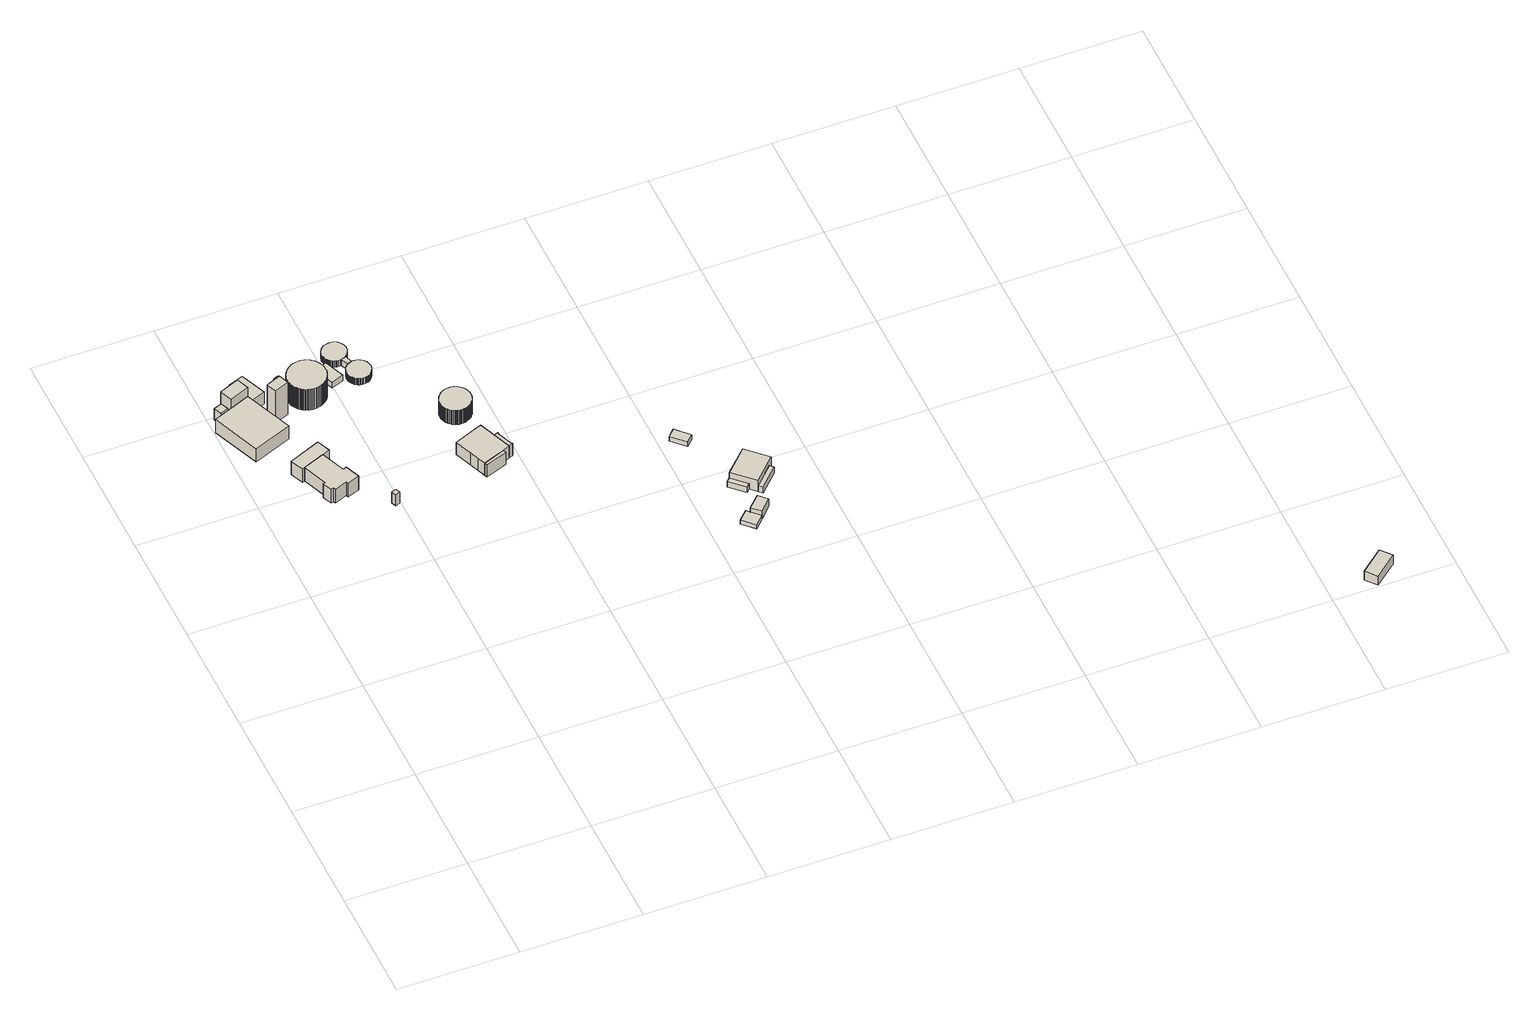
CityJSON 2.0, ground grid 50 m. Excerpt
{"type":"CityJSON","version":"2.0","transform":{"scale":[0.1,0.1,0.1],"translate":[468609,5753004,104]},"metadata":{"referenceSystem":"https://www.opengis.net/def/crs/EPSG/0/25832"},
"CityObjects":{
"building1":{"type":"Building","attributes":{"Gemeindeschluessel":"05711000","BezugspunktDach":"2100","function":"31001_2600","measuredHeight":6},"address":[{"country":"Germany","locality":"Bielefeld","thoroughfareNumber":"61","thoroughfareName":"Freudweg"}],"geometry":[{"type":"Solid","lod":"1","boundaries":[[[[0,1,2,3]],[[4,5,6,7]],[[4,7,3,2]],[[5,4,2,1]],[[6,5,1,0]],[[7,6,0,3]]]]}]},
"building2":{"type":"Building","attributes":{"Gemeindeschluessel":"05711000","function":"31001_2600"},"address":[{"country":"Germany","locality":"Bielefeld","thoroughfareNumber":"61","thoroughfareName":"Freudweg"}],"children":["building2-1","building2-2"]},
"building2-1":{"type":"BuildingPart","attributes":{"BezugspunktDach":"2000","measuredHeight":7.09},"parents":["building2"],"geometry":[{"type":"Solid","lod":"1","boundaries":[[[[8,9,10,11]],[[12,13,14,15]],[[12,15,11,10]],[[13,12,10,9]],[[14,13,9,8]],[[15,14,8,11]]]]}]},
"building2-2":{"type":"BuildingPart","attributes":{"BezugspunktDach":"2000","measuredHeight":11.96},"parents":["building2"],"geometry":[{"type":"Solid","lod":"1","boundaries":[[[[16,17,18,19]],[[20,21,22,14]],[[20,14,19,18]],[[21,20,18,17]],[[22,21,17,16]],[[14,22,16,19]]]]}]},
"building3":{"type":"Building","attributes":{"Gemeindeschluessel":"05711000","function":"31001_2600"},"address":[{"country":"Germany","locality":"Bielefeld","thoroughfareNumber":"61","thoroughfareName":"Freudweg"}],"children":["building3-1","building3-2"]},
"building3-1":{"type":"BuildingPart","attributes":{"BezugspunktDach":"2000","measuredHeight":7.21},"parents":["building3"],"geometry":[{"type":"Solid","lod":"1","boundaries":[[[[23,24,25,26,27,28,29,30,31,32,33,34]],[[35,36,37,38,39,40,41,42,43,44,45,46]],[[35,46,34,33]],[[36,35,33,32]],[[37,36,32,31]],[[38,37,31,30]],[[39,38,30,29]],[[40,39,29,28]],[[41,40,28,27]],[[42,41,27,26]],[[43,42,26,25]],[[44,43,25,24]],[[45,44,24,23]],[[46,45,23,34]]]]}]},
"building3-2":{"type":"BuildingPart","attributes":{"BezugspunktDach":"2000","measuredHeight":9.66},"parents":["building3"],"geometry":[{"type":"Solid","lod":"1","boundaries":[[[[47,48,49,50,51,52]],[[46,45,53,54,55,56]],[[46,56,52,51]],[[45,46,51,50]],[[53,45,50,49]],[[54,53,49,48]],[[55,54,48,47]],[[56,55,47,52]]]]}]},
"building4":{"type":"Building","attributes":{"Gemeindeschluessel":"05711000","BezugspunktDach":"2000","function":"51009_1610","measuredHeight":6.49},"address":[{"country":"Germany"}],"geometry":[{"type":"Solid","lod":"1","boundaries":[[[[57,58,59,60,61,62]],[[63,64,65,66,67,68]],[[63,68,62,61]],[[64,63,61,60]],[[65,64,60,59]],[[66,65,59,58]],[[67,66,58,57]],[[68,67,57,62]]]]}]},
"building5":{"type":"Building","attributes":{"Gemeindeschluessel":"05711000","BezugspunktDach":"2000","function":"31001_2600","measuredHeight":17.17},"address":[{"country":"Germany","locality":"Bielefeld","thoroughfareNumber":"61","thoroughfareName":"Freudweg"}],"geometry":[{"type":"Solid","lod":"1","boundaries":[[[[69,70,71,72]],[[73,74,75,76]],[[73,76,72,71]],[[74,73,71,70]],[[75,74,70,69]],[[76,75,69,72]]]]}]},
"building6":{"type":"Building","attributes":{"Gemeindeschluessel":"05711000","BezugspunktDach":"2100","function":"31001_2600","measuredHeight":6},"address":[{"country":"Germany","locality":"Bielefeld","thoroughfareNumber":"61","thoroughfareName":"Freudweg"}],"geometry":[{"type":"Solid","lod":"1","boundaries":[[[[77,78,79,80]],[[81,82,83,84]],[[81,84,80,79]],[[82,81,79,78]],[[83,82,78,77]],[[84,83,77,80]]]]}]},
"building7":{"type":"Building","attributes":{"Gemeindeschluessel":"05711000","BezugspunktDach":"2000","function":"31001_2600","measuredHeight":4.75},"address":[{"country":"Germany","locality":"Bielefeld","thoroughfareNumber":"61","thoroughfareName":"Freudweg"}],"geometry":[{"type":"Solid","lod":"1","boundaries":[[[[85,86,87,88]],[[89,90,91,92]],[[89,92,88,87]],[[90,89,87,86]],[[91,90,86,85]],[[92,91,85,88]]]]}]},
"building8":{"type":"Building","attributes":{"Gemeindeschluessel":"05711000","BezugspunktDach":"2100","function":"31001_2600","measuredHeight":10.91},"address":[{"country":"Germany","locality":"Bielefeld","thoroughfareNumber":"61","thoroughfareName":"Freudweg"}],"geometry":[{"type":"Solid","lod":"1","boundaries":[[[[93,94,95,96,97,98,99,100,101,102,103,104,105,106,107,108,109,110,111,112,113,114,115,116,117,118,119,120,121,122,123,124,125,126,127,128,129,130,131,132,133,134,135,136,137,138,139,140,141,142,143,144,145,146,147,148,149,150,151,152,153,154,155,156,157,158,159,160,161,162,163,164,165,166,167,168,169,170,171,172,173,174,175,176,177,178,179,180,181,182,183,184,185,186,187,188,189,190,191,192]],[[193,194,195,196,197,198,199,200,201,202,203,204,205,206,207,208,209,210,211,212,213,214,215,216,217,218,219,220,221,222,223,224,225,226,227,228,229,230,231,232,233,234,235,236,237,238,239,240,241,242,243,244,245,246,247,248,249,250,251,252,253,254,255,256,257,258,259,260,261,262,263,264,265,266,267,268,269,270,271,272,273,274,275,276,277,278,279,280,281,282,283,284,285,286,287,288,289,290,291,292]],[[193,292,192,191]],[[194,193,191,190]],[[195,194,190,189]],[[196,195,189,188]],[[197,196,188,187]],[[198,197,187,186]],[[199,198,186,185]],[[200,199,185,184]],[[201,200,184,183]],[[202,201,183,182]],[[203,202,182,181]],[[204,203,181,180]],[[205,204,180,179]],[[206,205,179,178]],[[207,206,178,177]],[[208,207,177,176]],[[209,208,176,175]],[[210,209,175,174]],[[211,210,174,173]],[[212,211,173,172]],[[213,212,172,171]],[[214,213,171,170]],[[215,214,170,169]],[[216,215,169,168]],[[217,216,168,167]],[[218,217,167,166]],[[219,218,166,165]],[[220,219,165,164]],[[221,220,164,163]],[[222,221,163,162]],[[223,222,162,161]],[[224,223,161,160]],[[225,224,160,159]],[[226,225,159,158]],[[227,226,158,157]],[[228,227,157,156]],[[229,228,156,155]],[[230,229,155,154]],[[231,230,154,153]],[[232,231,153,152]],[[233,232,152,151]],[[234,233,151,150]],[[235,234,150,149]],[[236,235,149,148]],[[237,236,148,147]],[[238,237,147,146]],[[239,238,146,145]],[[240,239,145,144]],[[241,240,144,143]],[[242,241,143,142]],[[243,242,142,141]],[[244,243,141,140]],[[245,244,140,139]],[[246,245,139,138]],[[247,246,138,137]],[[248,247,137,136]],[[249,248,136,135]],[[250,249,135,134]],[[251,250,134,133]],[[252,251,133,132]],[[253,252,132,131]],[[254,253,131,130]],[[255,254,130,129]],[[256,255,129,128]],[[257,256,128,127]],[[258,257,127,126]],[[259,258,126,125]],[[260,259,125,124]],[[261,260,124,123]],[[262,261,123,122]],[[263,262,122,121]],[[264,263,121,120]],[[265,264,120,119]],[[266,265,119,118]],[[267,266,118,117]],[[268,267,117,116]],[[269,268,116,115]],[[270,269,115,114]],[[271,270,114,113]],[[272,271,113,112]],[[273,272,112,111]],[[274,273,111,110]],[[275,274,110,109]],[[276,275,109,108]],[[277,276,108,107]],[[278,277,107,106]],[[279,278,106,105]],[[280,279,105,104]],[[281,280,104,103]],[[282,281,103,102]],[[283,282,102,101]],[[284,283,101,100]],[[285,284,100,99]],[[286,285,99,98]],[[287,286,98,97]],[[288,287,97,96]],[[289,288,96,95]],[[290,289,95,94]],[[291,290,94,93]],[[292,291,93,192]]]]}]},
"building9":{"type":"Building","attributes":{"Gemeindeschluessel":"05711000","BezugspunktDach":"2000","function":"31001_2600","measuredHeight":2.93},"address":[{"country":"Germany","locality":"Bielefeld","thoroughfareNumber":"61","thoroughfareName":"Freudweg"}],"geometry":[{"type":"Solid","lod":"1","boundaries":[[[[293,294,295,296]],[[297,298,299,300]],[[297,300,296,295]],[[298,297,295,294]],[[299,298,294,293]],[[300,299,293,296]]]]}]},
"building10":{"type":"Building","attributes":{"Gemeindeschluessel":"05711000","function":"31001_2600"},"address":[{"country":"Germany","locality":"Bielefeld","thoroughfareNumber":"61","thoroughfareName":"Freudweg"}],"children":["building10-1","building10-2","building10-3"]},
"building10-1":{"type":"BuildingPart","attributes":{"BezugspunktDach":"2000","measuredHeight":3.25},"parents":["building10"],"geometry":[{"type":"Solid","lod":"1","boundaries":[[[[301,302,303,304,305,306,307,308,309,310,311,312,313,314,315,316,317,318]],[[319,320,321,322,323,324,325,326,327,328,329,330,331,332,333,334,335,336]],[[319,336,318,317]],[[320,319,317,316]],[[321,320,316,315]],[[322,321,315,314]],[[323,322,314,313]],[[324,323,313,312]],[[325,324,312,311]],[[326,325,311,310]],[[327,326,310,309]],[[328,327,309,308]],[[329,328,308,307]],[[330,329,307,306]],[[331,330,306,305]],[[332,331,305,304]],[[333,332,304,303]],[[334,333,303,302]],[[335,334,302,301]],[[336,335,301,318]]]]}]},
"building10-2":{"type":"BuildingPart","attributes":{"BezugspunktDach":"2000","measuredHeight":3.25},"address":[{"country":"Germany","locality":"Bielefeld","thoroughfareNumber":"61","thoroughfareName":"Freudweg"}],"parents":["building10"],"geometry":[{"type":"Solid","lod":"1","boundaries":[[[[316,315,314,313,312,311,310,309,308,337,338,339,340,341,342,343,344,345,346,347,348,349,350,351,352,353,354,355,356,357,358,359,360,361,362,363,364,365,366,367,368,369,370,371,372,373,374,375,376,377,378,379,380,381,382,383,384,385,386,387,388,389,390,391,392,393,394,395,396,397,398,399,400,401,402,403]],[[404,405,406,407,408,409,410,411,412,413,414,415,416,417,418,419,420,421,422,423,424,425,426,427,428,429,430,431,432,433,434,435,436,437,438,439,440,441,442,443,444,445,446,447,448,449,450,451,452,453,454,455,456,457,458,459,460,461,462,463,464,465,466,467,468,469,328,327,326,325,324,323,322,321,320,470]],[[404,470,403,402]],[[405,404,402,401]],[[406,405,401,400]],[[407,406,400,399]],[[408,407,399,398]],[[409,408,398,397]],[[410,409,397,396]],[[411,410,396,395]],[[412,411,395,394]],[[413,412,394,393]],[[414,413,393,392]],[[415,414,392,391]],[[416,415,391,390]],[[417,416,390,389]],[[418,417,389,388]],[[419,418,388,387]],[[420,419,387,386]],[[421,420,386,385]],[[422,421,385,384]],[[423,422,384,383]],[[424,423,383,382]],[[425,424,382,381]],[[426,425,381,380]],[[427,426,380,379]],[[428,427,379,378]],[[429,428,378,377]],[[430,429,377,376]],[[431,430,376,375]],[[432,431,375,374]],[[433,432,374,373]],[[434,433,373,372]],[[435,434,372,371]],[[436,435,371,370]],[[437,436,370,369]],[[438,437,369,368]],[[439,438,368,367]],[[440,439,367,366]],[[441,440,366,365]],[[442,441,365,364]],[[443,442,364,363]],[[444,443,363,362]],[[445,444,362,361]],[[446,445,361,360]],[[447,446,360,359]],[[448,447,359,358]],[[449,448,358,357]],[[450,449,357,356]],[[451,450,356,355]],[[452,451,355,354]],[[453,452,354,353]],[[454,453,353,352]],[[455,454,352,351]],[[456,455,351,350]],[[457,456,350,349]],[[458,457,349,348]],[[459,458,348,347]],[[460,459,347,346]],[[461,460,346,345]],[[462,461,345,344]],[[463,462,344,343]],[[464,463,343,342]],[[465,464,342,341]],[[466,465,341,340]],[[467,466,340,339]],[[468,467,339,338]],[[469,468,338,337]],[[328,469,337,308]],[[327,328,308,309]],[[326,327,309,310]],[[325,326,310,311]],[[324,325,311,312]],[[323,324,312,313]],[[322,323,313,314]],[[321,322,314,315]],[[320,321,315,316]],[[470,320,316,403]]]]}]},
"building10-3":{"type":"BuildingPart","attributes":{"BezugspunktDach":"2000","measuredHeight":3.31},"address":[{"country":"Germany","locality":"Bielefeld","thoroughfareNumber":"61","thoroughfareName":"Freudweg"}],"parents":["building10"],"geometry":[{"type":"Solid","lod":"1","boundaries":[[[[471,472,473,474,475,476,477,478,479,480,481,482,483,484,485,486,487,488,489,490,491,492,493,494,495,496,497,498,499,500,501,502,503,504,505,506,307,306,305,304,303,302,301,318,317,507,508,509,510,511,512,513,514,515,516,517,518,519,520,521,522,523,524,525,526,527,528,529,530,531,532,533,534,535,536,537]],[[538,539,540,541,542,543,544,545,546,547,548,549,550,551,552,553,554,555,556,557,558,559,560,561,562,563,564,565,566,567,568,569,570,571,572,573,574,575,576,577,578,579,580,581,582,583,584,585,586,587,588,589,590,591,592,593,594,595,596,597,598,599,600,601,602,603,604,605,606,607,608,609,610,611,612,613]],[[538,613,537,536]],[[539,538,536,535]],[[540,539,535,534]],[[541,540,534,533]],[[542,541,533,532]],[[543,542,532,531]],[[544,543,531,530]],[[545,544,530,529]],[[546,545,529,528]],[[547,546,528,527]],[[548,547,527,526]],[[549,548,526,525]],[[550,549,525,524]],[[551,550,524,523]],[[552,551,523,522]],[[553,552,522,521]],[[554,553,521,520]],[[555,554,520,519]],[[556,555,519,518]],[[557,556,518,517]],[[558,557,517,516]],[[559,558,516,515]],[[560,559,515,514]],[[561,560,514,513]],[[562,561,513,512]],[[563,562,512,511]],[[564,563,511,510]],[[565,564,510,509]],[[566,565,509,508]],[[567,566,508,507]],[[568,567,507,317]],[[569,568,317,318]],[[570,569,318,301]],[[571,570,301,302]],[[572,571,302,303]],[[573,572,303,304]],[[574,573,304,305]],[[575,574,305,306]],[[576,575,306,307]],[[577,576,307,506]],[[578,577,506,505]],[[579,578,505,504]],[[580,579,504,503]],[[581,580,503,502]],[[582,581,502,501]],[[583,582,501,500]],[[584,583,500,499]],[[585,584,499,498]],[[586,585,498,497]],[[587,586,497,496]],[[588,587,496,495]],[[589,588,495,494]],[[590,589,494,493]],[[591,590,493,492]],[[592,591,492,491]],[[593,592,491,490]],[[594,593,490,489]],[[595,594,489,488]],[[596,595,488,487]],[[597,596,487,486]],[[598,597,486,485]],[[599,598,485,484]],[[600,599,484,483]],[[601,600,483,482]],[[602,601,482,481]],[[603,602,481,480]],[[604,603,480,479]],[[605,604,479,478]],[[606,605,478,477]],[[607,606,477,476]],[[608,607,476,475]],[[609,608,475,474]],[[610,609,474,473]],[[611,610,473,472]],[[612,611,472,471]],[[613,612,471,537]]]]}]},
"building11":{"type":"Building","attributes":{"Gemeindeschluessel":"05711000","function":"31001_2600"},"address":[{"country":"Germany","locality":"Bielefeld","thoroughfareNumber":"61","thoroughfareName":"Freudweg"}],"children":["building11-1","building11-2","building11-3"]},
"building11-1":{"type":"BuildingPart","attributes":{"BezugspunktDach":"2000","measuredHeight":6.5},"parents":["building11"],"geometry":[{"type":"Solid","lod":"1","boundaries":[[[[614,615,616,617,618,619,620,621]],[[622,623,624,625,626,627,628,629]],[[622,629,621,620]],[[623,622,620,619]],[[624,623,619,618]],[[625,624,618,617]],[[626,625,617,616]],[[627,626,616,615]],[[628,627,615,614]],[[629,628,614,621]]]]}]},
"building11-2":{"type":"BuildingPart","attributes":{"BezugspunktDach":"2000","measuredHeight":6.5},"parents":["building11"],"geometry":[{"type":"Solid","lod":"1","boundaries":[[[[621,620,630,631]],[[632,622,629,633]],[[632,633,631,630]],[[622,632,630,620]],[[629,622,620,621]],[[633,629,621,631]]]]}]},
"building11-3":{"type":"BuildingPart","attributes":{"BezugspunktDach":"2000","measuredHeight":6.5},"parents":["building11"],"geometry":[{"type":"Solid","lod":"1","boundaries":[[[[634,635,636,637,615,614,638,639,640,641]],[[642,643,644,628,627,645,646,647,648,649]],[[642,649,641,640]],[[643,642,640,639]],[[644,643,639,638]],[[628,644,638,614]],[[627,628,614,615]],[[645,627,615,637]],[[646,645,637,636]],[[647,646,636,635]],[[648,647,635,634]],[[649,648,634,641]]]]}]},
"building12":{"type":"Building","attributes":{"Gemeindeschluessel":"05711000","BezugspunktDach":"2000","function":"31001_2600","measuredHeight":7.41},"address":[{"country":"Germany","locality":"Bielefeld","thoroughfareNumber":"61","thoroughfareName":"Freudweg"}],"geometry":[{"type":"Solid","lod":"1","boundaries":[[[[650,651,652,653,654,655,656,657,658,659,660,661,662,663,664,665,666,667,668,669,670,671,672,673,674,675,676,677,678,679,680,681,682,683,684,685,686,687,688,689,690,691,692,693,694,695,696,697,698,699,700,701,702,703,704,705,706,707,708,709,710,711,712,713,714,715,716,717,718,719,720,721,722,723,724,725,726,727,728,729,730,731,732,733,734,735,736,737,738,739,740,741,742,743,744,745]],[[746,747,748,749,750,751,752,753,754,755,756,757,758,759,760,761,762,763,764,765,766,767,768,769,770,771,772,773,774,775,776,777,778,779,780,781,782,783,784,785,786,787,788,789,790,791,792,793,794,795,796,797,798,799,800,801,802,803,804,805,806,807,808,809,810,811,812,813,814,815,816,817,818,819,820,821,822,823,824,825,826,827,828,829,830,831,832,833,834,835,836,837,838,839,840,841]],[[746,841,745,744]],[[747,746,744,743]],[[748,747,743,742]],[[749,748,742,741]],[[750,749,741,740]],[[751,750,740,739]],[[752,751,739,738]],[[753,752,738,737]],[[754,753,737,736]],[[755,754,736,735]],[[756,755,735,734]],[[757,756,734,733]],[[758,757,733,732]],[[759,758,732,731]],[[760,759,731,730]],[[761,760,730,729]],[[762,761,729,728]],[[763,762,728,727]],[[764,763,727,726]],[[765,764,726,725]],[[766,765,725,724]],[[767,766,724,723]],[[768,767,723,722]],[[769,768,722,721]],[[770,769,721,720]],[[771,770,720,719]],[[772,771,719,718]],[[773,772,718,717]],[[774,773,717,716]],[[775,774,716,715]],[[776,775,715,714]],[[777,776,714,713]],[[778,777,713,712]],[[779,778,712,711]],[[780,779,711,710]],[[781,780,710,709]],[[782,781,709,708]],[[783,782,708,707]],[[784,783,707,706]],[[785,784,706,705]],[[786,785,705,704]],[[787,786,704,703]],[[788,787,703,702]],[[789,788,702,701]],[[790,789,701,700]],[[791,790,700,699]],[[792,791,699,698]],[[793,792,698,697]],[[794,793,697,696]],[[795,794,696,695]],[[796,795,695,694]],[[797,796,694,693]],[[798,797,693,692]],[[799,798,692,691]],[[800,799,691,690]],[[801,800,690,689]],[[802,801,689,688]],[[803,802,688,687]],[[804,803,687,686]],[[805,804,686,685]],[[806,805,685,684]],[[807,806,684,683]],[[808,807,683,682]],[[809,808,682,681]],[[810,809,681,680]],[[811,810,680,679]],[[812,811,679,678]],[[813,812,678,677]],[[814,813,677,676]],[[815,814,676,675]],[[816,815,675,674]],[[817,816,674,673]],[[818,817,673,672]],[[819,818,672,671]],[[820,819,671,670]],[[821,820,670,669]],[[822,821,669,668]],[[823,822,668,667]],[[824,823,667,666]],[[825,824,666,665]],[[826,825,665,664]],[[827,826,664,663]],[[828,827,663,662]],[[829,828,662,661]],[[830,829,661,660]],[[831,830,660,659]],[[832,831,659,658]],[[833,832,658,657]],[[834,833,657,656]],[[835,834,656,655]],[[836,835,655,654]],[[837,836,654,653]],[[838,837,653,652]],[[839,838,652,651]],[[840,839,651,650]],[[841,840,650,745]]]]}]},
"building13":{"type":"Building","attributes":{"Gemeindeschluessel":"05711000","BezugspunktDach":"2000","function":"31001_9998","measuredHeight":2.07},"address":[{"country":"Germany","locality":"Bielefeld","thoroughfareNumber":"57","thoroughfareName":"Freudweg"}],"geometry":[{"type":"Solid","lod":"1","boundaries":[[[[842,843,844,845,846]],[[847,848,849,850,851]],[[847,851,846,845]],[[848,847,845,844]],[[849,848,844,843]],[[850,849,843,842]],[[851,850,842,846]]]]}]},
"building14":{"type":"Building","attributes":{"Gemeindeschluessel":"05711000","BezugspunktDach":"2000","function":"31001_9998","measuredHeight":5.59},"address":[{"country":"Germany","locality":"Bielefeld","thoroughfareNumber":"57","thoroughfareName":"Freudweg"}],"geometry":[{"type":"Solid","lod":"1","boundaries":[[[[852,853,854,855]],[[856,857,858,859]],[[856,859,855,854]],[[857,856,854,853]],[[858,857,853,852]],[[859,858,852,855]]]]}]},
"building15":{"type":"Building","attributes":{"Gemeindeschluessel":"05711000","BezugspunktDach":"2000","function":"31001_9998","measuredHeight":2.47},"address":[{"country":"Germany","locality":"Bielefeld","thoroughfareNumber":"57","thoroughfareName":"Freudweg"}],"geometry":[{"type":"Solid","lod":"1","boundaries":[[[[860,861,862,863]],[[864,865,866,867]],[[864,867,863,862]],[[865,864,862,861]],[[866,865,861,860]],[[867,866,860,863]]]]}]},
"building16":{"type":"Building","attributes":{"Gemeindeschluessel":"05711000","function":"31001_1010"},"address":[{"country":"Germany","locality":"Bielefeld","thoroughfareNumber":"57","thoroughfareName":"Freudweg"}],"children":["building16-1","building16-2","building16-3"]},
"building16-1":{"type":"BuildingPart","attributes":{"BezugspunktDach":"2000","measuredHeight":8.43},"parents":["building16"],"geometry":[{"type":"Solid","lod":"1","boundaries":[[[[868,869,870,871]],[[872,873,874,875]],[[872,875,871,870]],[[873,872,870,869]],[[874,873,869,868]],[[875,874,868,871]]]]}]},
"building16-2":{"type":"BuildingPart","attributes":{"BezugspunktDach":"2000","measuredHeight":3.06},"parents":["building16"],"geometry":[{"type":"Solid","lod":"1","boundaries":[[[[876,877,878,879]],[[880,881,873,882]],[[880,882,879,878]],[[881,880,878,877]],[[873,881,877,876]],[[882,873,876,879]]]]}]},
"building16-3":{"type":"BuildingPart","attributes":{"BezugspunktDach":"2000","measuredHeight":3.06},"parents":["building16"],"geometry":[{"type":"Solid","lod":"1","boundaries":[[[[883,884,885,886]],[[887,872,888,889]],[[887,889,886,885]],[[872,887,885,884]],[[888,872,884,883]],[[889,888,883,886]]]]}]},
"building17":{"type":"Building","attributes":{"Gemeindeschluessel":"05711000","BezugspunktDach":"2000","function":"31001_1220","measuredHeight":5.61},"address":[{"country":"Germany","locality":"Bielefeld","thoroughfareNumber":"1","thoroughfareName":"Freudweg"}],"geometry":[{"type":"Solid","lod":"1","boundaries":[[[[890,891,892,893]],[[894,895,896,897]],[[894,897,893,892]],[[895,894,892,891]],[[896,895,891,890]],[[897,896,890,893]]]]}]}
},
"vertices":[
[59,2495,76],[26,2482,76],[40,2450,76],[71,2463,76],[40,2450,16],[26,2482,16],[59,2495,16],[71,2463,16],
[161,2483,86],[4,2420,86],[85,2220,86],[242,2284,86],[85,2220,15],[4,2420,15],[161,2483,15],[242,2284,15],
[141,2534,134],[59,2501,134],[80,2450,134],[161,2483,134],[80,2450,15],[59,2501,15],[141,2534,15],
[213,2061,86],[254,1960,86],[243,1956,86],[259,1917,86],[270,1920,86],[274,1911,86],[326,1932,86],[330,1921,86],[380,1941,86],[356,2002,86],[342,1996,86],[301,2096,86],[342,1996,13],[356,2002,13],[380,1941,13],[330,1921,13],[326,1932,13],[274,1911,13],[270,1920,13],[259,1917,13],[243,1956,13],[254,1960,13],[213,2061,13],[301,2096,13],
[310,2164,85],[180,2111,85],[203,2057,85],[213,2061,85],[301,2096,85],[332,2109,85],[203,2057,13],[180,2111,13],[310,2164,13],[332,2109,13],
[123,2568,81],[137,2533,81],[141,2534,81],[170,2462,81],[228,2485,81],[184,2592,81],[228,2485,16],[170,2462,16],[141,2534,16],[137,2533,16],[123,2568,16],[184,2592,16],
[273,2445,186],[214,2421,186],[230,2379,186],[289,2403,186],[230,2379,15],[214,2421,15],[273,2445,15],[289,2403,15],
[479,1819,92],[460,1812,92],[468,1793,92],[487,1801,92],[468,1793,32],[460,1812,32],[479,1819,32],[487,1801,32],
[314,2559,62],[295,2551,62],[303,2532,62],[321,2540,62],[303,2532,15],[295,2551,15],[314,2559,15],[321,2540,15],
[402,2392,122],[404,2393,122],[411,2394,122],[418,2396,122],[424,2398,122],[430,2401,122],[435,2404,122],[440,2408,122],[445,2412,122],[449,2415,122],[453,2420,122],[456,2424,122],[459,2428,122],[461,2432,122],[463,2436,122],[465,2441,122],[466,2445,122],[468,2449,122],[469,2452,122],[469,2456,122],[470,2460,122],[470,2463,122],[470,2467,122],[470,2471,122],[470,2475,122],[470,2479,122],[469,2484,122],[468,2488,122],[467,2493,122],[465,2498,122],[463,2503,122],[460,2508,122],[457,2512,122],[454,2517,122],[450,2522,122],[445,2526,122],[440,2530,122],[435,2534,122],[429,2538,122],[423,2540,122],[421,2541,122],[420,2541,122],[414,2543,122],[408,2545,122],[402,2546,122],[396,2546,122],[391,2546,122],[386,2546,122],[380,2545,122],[376,2544,122],[371,2543,122],[367,2542,122],[363,2540,122],[359,2538,122],[356,2536,122],[352,2534,122],[349,2533,122],[346,2530,122],[344,2528,122],[341,2525,122],[338,2523,122],[335,2519,122],[332,2516,122],[329,2512,122],[327,2508,122],[324,2503,122],[322,2499,122],[320,2493,122],[318,2488,122],[317,2482,122],[316,2476,122],[316,2470,122],[316,2469,122],[316,2465,122],[317,2459,122],[318,2454,122],[319,2448,122],[321,2443,122],[322,2439,122],[324,2434,122],[327,2430,122],[329,2426,122],[332,2423,122],[334,2419,122],[337,2416,122],[339,2414,122],[342,2411,122],[345,2409,122],[348,2407,122],[351,2404,122],[354,2402,122],[358,2400,122],[362,2398,122],[367,2397,122],[371,2395,122],[376,2394,122],[382,2393,122],[387,2392,122],[393,2392,122],[399,2392,122],[393,2392,13],[387,2392,13],[382,2393,13],[376,2394,13],[371,2395,13],[367,2397,13],[362,2398,13],[358,2400,13],[354,2402,13],[351,2404,13],[348,2407,13],[345,2409,13],[342,2411,13],[339,2414,13],[337,2416,13],[334,2419,13],[332,2423,13],[329,2426,13],[327,2430,13],[324,2434,13],[322,2439,13],[321,2443,13],[319,2448,13],[318,2454,13],[317,2459,13],[316,2465,13],[316,2469,13],[316,2470,13],[316,2476,13],[317,2482,13],[318,2488,13],[320,2493,13],[322,2499,13],[324,2503,13],[327,2508,13],[329,2512,13],[332,2516,13],[335,2519,13],[338,2523,13],[341,2525,13],[344,2528,13],[346,2530,13],[349,2533,13],[352,2534,13],[356,2536,13],[359,2538,13],[363,2540,13],[367,2542,13],[371,2543,13],[376,2544,13],[380,2545,13],[386,2546,13],[391,2546,13],[396,2546,13],[402,2546,13],[408,2545,13],[414,2543,13],[420,2541,13],[421,2541,13],[423,2540,13],[429,2538,13],[435,2534,13],[440,2530,13],[445,2526,13],[450,2522,13],[454,2517,13],[457,2512,13],[460,2508,13],[463,2503,13],[465,2498,13],[467,2493,13],[468,2488,13],[469,2484,13],[470,2479,13],[470,2475,13],[470,2471,13],[470,2467,13],[470,2463,13],[470,2460,13],[469,2456,13],[469,2452,13],[468,2449,13],[466,2445,13],[465,2441,13],[463,2436,13],[461,2432,13],[459,2428,13],[456,2424,13],[453,2420,13],[449,2415,13],[445,2412,13],[440,2408,13],[435,2404,13],[430,2401,13],[424,2398,13],[418,2396,13],[411,2394,13],[404,2393,13],[402,2392,13],[399,2392,13],
[513,2569,43],[463,2549,43],[496,2466,43],[546,2486,43],[496,2466,13],[463,2549,13],[513,2569,13],[546,2486,13],
[589,2531,46],[592,2532,46],[594,2534,46],[597,2534,46],[600,2535,46],[603,2536,46],[605,2536,46],[592,2568,46],[590,2567,46],[588,2565,46],[585,2564,46],[582,2563,46],[580,2562,46],[577,2561,46],[574,2560,46],[572,2560,46],[585,2528,46],[586,2529,46],[585,2528,14],[572,2560,14],[574,2560,14],[577,2561,14],[580,2562,14],[582,2563,14],[585,2564,14],[588,2565,14],[590,2567,14],[592,2568,14],[605,2536,14],[603,2536,14],[600,2535,14],[597,2534,14],[594,2534,14],[592,2532,14],[589,2531,14],[586,2529,14],
[594,2570,46],[599,2573,46],[602,2577,46],[605,2582,46],[608,2586,46],[610,2591,46],[611,2595,46],[612,2600,46],[613,2604,46],[613,2608,46],[613,2612,46],[613,2616,46],[612,2620,46],[611,2623,46],[610,2626,46],[609,2629,46],[607,2632,46],[606,2634,46],[604,2637,46],[602,2639,46],[600,2642,46],[598,2644,46],[595,2647,46],[592,2649,46],[588,2651,46],[584,2653,46],[580,2655,46],[575,2656,46],[570,2657,46],[565,2657,46],[560,2657,46],[554,2656,46],[549,2655,46],[546,2654,46],[542,2652,46],[537,2650,46],[532,2646,46],[528,2643,46],[525,2639,46],[522,2635,46],[519,2631,46],[517,2627,46],[516,2623,46],[515,2619,46],[514,2615,46],[513,2611,46],[513,2607,46],[514,2604,46],[514,2601,46],[514,2598,46],[515,2595,46],[516,2592,46],[517,2589,46],[518,2586,46],[520,2583,46],[522,2580,46],[524,2577,46],[527,2574,46],[530,2571,46],[533,2568,46],[537,2566,46],[541,2563,46],[546,2562,46],[551,2560,46],[556,2559,46],[562,2559,46],[567,2559,46],[562,2559,14],[556,2559,14],[551,2560,14],[546,2562,14],[541,2563,14],[537,2566,14],[533,2568,14],[530,2571,14],[527,2574,14],[524,2577,14],[522,2580,14],[520,2583,14],[518,2586,14],[517,2589,14],[516,2592,14],[515,2595,14],[514,2598,14],[514,2601,14],[514,2604,14],[513,2607,14],[513,2611,14],[514,2615,14],[515,2619,14],[516,2623,14],[517,2627,14],[519,2631,14],[522,2635,14],[525,2639,14],[528,2643,14],[532,2646,14],[537,2650,14],[542,2652,14],[546,2654,14],[549,2655,14],[554,2656,14],[560,2657,14],[565,2657,14],[570,2657,14],[575,2656,14],[580,2655,14],[584,2653,14],[588,2651,14],[592,2649,14],[595,2647,14],[598,2644,14],[600,2642,14],[602,2639,14],[604,2637,14],[606,2634,14],[607,2632,14],[609,2629,14],[610,2626,14],[611,2623,14],[612,2620,14],[613,2616,14],[613,2612,14],[613,2608,14],[613,2604,14],[612,2600,14],[611,2595,14],[610,2591,14],[608,2586,14],[605,2582,14],[602,2577,14],[599,2573,14],[594,2570,14],[567,2559,14],
[623,2440,46],[628,2442,46],[631,2443,46],[633,2443,46],[638,2446,46],[642,2449,46],[646,2453,46],[650,2457,46],[652,2461,46],[655,2465,46],[657,2469,46],[658,2473,46],[659,2477,46],[660,2481,46],[661,2485,46],[661,2489,46],[660,2492,46],[660,2495,46],[659,2498,46],[659,2501,46],[658,2504,46],[657,2507,46],[655,2510,46],[654,2513,46],[652,2516,46],[650,2519,46],[647,2522,46],[644,2525,46],[640,2527,46],[636,2530,46],[632,2532,46],[628,2534,46],[623,2535,46],[617,2536,46],[612,2537,46],[606,2536,46],[582,2527,46],[578,2523,46],[574,2519,46],[571,2515,46],[569,2510,46],[567,2505,46],[565,2501,46],[564,2496,46],[564,2492,46],[564,2488,46],[564,2484,46],[564,2480,46],[565,2476,46],[566,2473,46],[567,2470,46],[568,2467,46],[570,2465,46],[571,2462,46],[573,2460,46],[575,2457,46],[577,2455,46],[579,2452,46],[582,2450,46],[586,2447,46],[589,2445,46],[593,2443,46],[598,2441,46],[602,2440,46],[607,2439,46],[612,2439,46],[618,2439,46],[612,2439,13],[607,2439,13],[602,2440,13],[598,2441,13],[593,2443,13],[589,2445,13],[586,2447,13],[582,2450,13],[579,2452,13],[577,2455,13],[575,2457,13],[573,2460,13],[571,2462,13],[570,2465,13],[568,2467,13],[567,2470,13],[566,2473,13],[565,2476,13],[564,2480,13],[564,2484,13],[564,2488,13],[564,2492,13],[564,2496,13],[565,2501,13],[567,2505,13],[569,2510,13],[571,2515,13],[574,2519,13],[578,2523,13],[582,2527,13],[585,2528,13],[586,2529,13],[589,2531,13],[592,2532,13],[594,2534,13],[597,2534,13],[600,2535,13],[603,2536,13],[605,2536,13],[606,2536,13],[612,2537,13],[617,2536,13],[623,2535,13],[628,2534,13],[632,2532,13],[636,2530,13],[640,2527,13],[644,2525,13],[647,2522,13],[650,2519,13],[652,2516,13],[654,2513,13],[655,2510,13],[657,2507,13],[658,2504,13],[659,2501,13],[659,2498,13],[660,2495,13],[660,2492,13],[661,2489,13],[661,2485,13],[660,2481,13],[659,2477,13],[658,2473,13],[657,2469,13],[655,2465,13],[652,2461,13],[650,2457,13],[646,2453,13],[642,2449,13],[638,2446,13],[633,2443,13],[631,2443,13],[628,2442,13],[623,2440,13],[618,2439,13],
[958,1868,85],[929,1941,85],[902,2009,85],[784,1962,85],[812,1890,85],[827,1853,85],[840,1821,85],[929,1856,85],[840,1821,20],[827,1853,20],[812,1890,20],[784,1962,20],[902,2009,20],[929,1941,20],[958,1868,20],[929,1856,20],
[845,1809,85],[933,1843,85],[845,1809,20],[933,1843,20],
[950,1930,85],[945,1942,85],[948,1944,85],[946,1948,85],[975,1875,85],[974,1879,85],[971,1878,85],[966,1890,85],[971,1878,20],[974,1879,20],[975,1875,20],[946,1948,20],[948,1944,20],[945,1942,20],[950,1930,20],[966,1890,20],
[874,2103,93],[877,2104,93],[881,2104,93],[885,2105,93],[888,2107,93],[892,2108,93],[896,2110,93],[900,2112,93],[904,2115,93],[908,2118,93],[912,2122,93],[915,2126,93],[918,2130,93],[919,2131,93],[920,2132,93],[922,2137,93],[924,2142,93],[926,2146,93],[928,2151,93],[928,2156,93],[929,2161,93],[929,2165,93],[929,2169,93],[929,2173,93],[928,2177,93],[927,2180,93],[926,2183,93],[925,2187,93],[924,2190,93],[923,2193,93],[921,2196,93],[919,2199,93],[917,2202,93],[914,2206,93],[911,2209,93],[908,2212,93],[904,2215,93],[900,2218,93],[896,2220,93],[891,2223,93],[885,2224,93],[885,2225,93],[880,2226,93],[876,2227,93],[871,2227,93],[867,2227,93],[863,2227,93],[859,2227,93],[855,2226,93],[852,2225,93],[848,2225,93],[845,2224,93],[842,2222,93],[839,2221,93],[836,2219,93],[833,2217,93],[829,2215,93],[826,2212,93],[823,2209,93],[820,2206,93],[817,2202,93],[814,2199,93],[812,2195,93],[810,2191,93],[808,2187,93],[807,2183,93],[806,2179,93],[805,2175,93],[805,2171,93],[804,2168,93],[804,2164,93],[805,2161,93],[805,2158,93],[805,2154,93],[806,2151,93],[807,2147,93],[808,2143,93],[810,2140,93],[812,2136,93],[814,2132,93],[817,2128,93],[819,2125,93],[820,2124,93],[824,2120,93],[828,2116,93],[832,2113,93],[836,2111,93],[841,2108,93],[845,2107,93],[849,2105,93],[853,2104,93],[857,2103,93],[861,2103,93],[864,2103,93],[868,2103,93],[871,2103,93],[868,2103,19],[864,2103,19],[861,2103,19],[857,2103,19],[853,2104,19],[849,2105,19],[845,2107,19],[841,2108,19],[836,2111,19],[832,2113,19],[828,2116,19],[824,2120,19],[820,2124,19],[819,2125,19],[817,2128,19],[814,2132,19],[812,2136,19],[810,2140,19],[808,2143,19],[807,2147,19],[806,2151,19],[805,2154,19],[805,2158,19],[805,2161,19],[804,2164,19],[804,2168,19],[805,2171,19],[805,2175,19],[806,2179,19],[807,2183,19],[808,2187,19],[810,2191,19],[812,2195,19],[814,2199,19],[817,2202,19],[820,2206,19],[823,2209,19],[826,2212,19],[829,2215,19],[833,2217,19],[836,2219,19],[839,2221,19],[842,2222,19],[845,2224,19],[848,2225,19],[852,2225,19],[855,2226,19],[859,2227,19],[863,2227,19],[867,2227,19],[871,2227,19],[876,2227,19],[880,2226,19],[885,2225,19],[885,2224,19],[891,2223,19],[896,2220,19],[900,2218,19],[904,2215,19],[908,2212,19],[911,2209,19],[914,2206,19],[917,2202,19],[919,2199,19],[921,2196,19],[923,2193,19],[924,2190,19],[925,2187,19],[926,2183,19],[927,2180,19],[928,2177,19],[929,2173,19],[929,2169,19],[929,2165,19],[929,2161,19],[928,2156,19],[928,2151,19],[926,2146,19],[924,2142,19],[922,2137,19],[920,2132,19],[919,2131,19],[918,2130,19],[915,2126,19],[912,2122,19],[908,2118,19],[904,2115,19],[900,2112,19],[896,2110,19],[892,2108,19],[888,2107,19],[885,2105,19],[881,2104,19],[877,2104,19],[874,2103,19],[871,2103,19],
[1672,1249,33],[1659,1262,33],[1621,1224,33],[1668,1178,33],[1706,1216,33],[1668,1178,12],[1621,1224,12],[1659,1262,12],[1672,1249,12],[1706,1216,12],
[1721,1298,55],[1672,1249,55],[1706,1216,55],[1754,1265,55],[1706,1216,13],[1672,1249,13],[1721,1298,13],[1754,1265,13],
[1574,1753,37],[1545,1725,37],[1597,1671,37],[1626,1699,37],[1597,1671,12],[1545,1725,12],[1574,1753,12],[1626,1699,12],
[1759,1529,70],[1666,1434,70],[1748,1354,70],[1841,1449,70],[1748,1354,12],[1666,1434,12],[1759,1529,12],[1841,1449,12],
[1666,1434,43],[1652,1420,43],[1708,1365,43],[1722,1379,43],[1708,1365,12],[1652,1420,12],[1722,1379,12],
[1827,1434,43],[1748,1354,43],[1763,1340,43],[1841,1420,43],[1763,1340,12],[1827,1434,12],[1841,1420,12],
[3744,133,57],[3650,53,57],[3687,8,57],[3782,88,57],[3687,8,10],[3650,53,10],[3744,133,10],[3782,88,10]
]}
